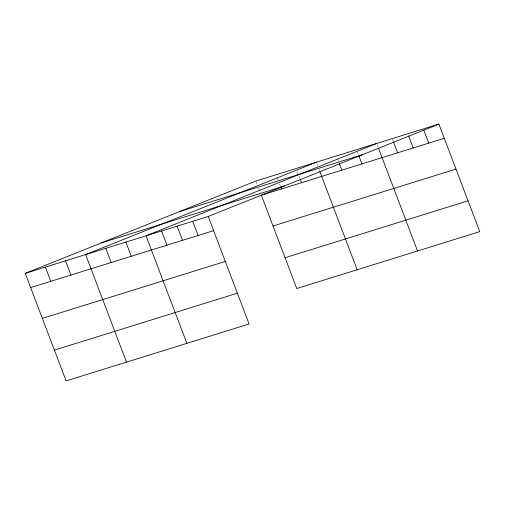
<?xml version="1.0" encoding="UTF-8"?>
<svg xmlns="http://www.w3.org/2000/svg" width="505" height="505" viewBox="0 0 505 505"><rect width="100%" height="100%" fill="white"/><g stroke="black" fill="none" stroke-linecap="round" stroke-linejoin="round"><path stroke-width="0.38" stroke-dasharray="2.52 1.89" d="M392.511 139.317L393.319 141.444M377.229 144.866L378.037 146.993M357.37 151.835L358.449 154.669M337.51 158.804L338.318 160.931M316.843 163.645L317.651 165.773M319.002 169.32L319.539 170.74M297.256 171.321L298.064 173.455M299.143 176.289L299.951 178.423M277.125 177.583L277.933 179.711M279.549 183.971L280.363 186.099M256.186 181.712L257.537 185.266M258.617 188.1L260.233 192.361"/><path stroke-width="0.76" d="M25.25 273.369L208.23 216.462L249.079 323.995L66.098 380.909L25.25 273.369L255.921 181.005L438.902 124.091L479.75 231.631L296.77 288.538L261.312 195.201L444.293 138.288M316.3 162.225L85.635 254.589L126.484 362.123M376.686 143.445L146.021 235.81L186.869 343.343M208.23 216.462L438.902 124.091M179.799 211.488L362.779 154.574M101.372 242.892L284.353 185.979M30.641 287.566L213.628 230.659M273.009 226L455.996 169.093M42.344 318.371L225.325 261.457M285.066 257.739L468.047 200.826M54.401 350.104L237.382 293.197M423.884 130.353L428.739 143.13M408.602 135.895L413.185 147.965M393.591 142.157L397.631 152.8M378.573 148.413L417.534 250.979M358.986 156.089L361.952 163.898M339.126 163.064L341.822 170.16M319.81 171.454L357.155 269.758M300.223 179.13L301.567 182.677M280.628 186.812L281.436 188.939M192.676 221.297L198.074 235.494M177.122 226.133L182.52 240.329M161.575 230.974L166.966 245.171M125.89 242.072L131.281 256.269M105.76 248.327L111.157 262.524M65.505 260.851L70.896 275.048M45.381 267.113L50.771 281.31"/></g></svg>
